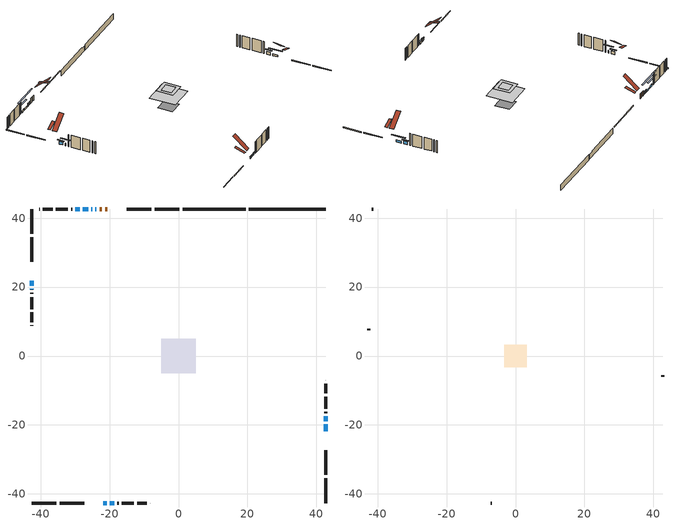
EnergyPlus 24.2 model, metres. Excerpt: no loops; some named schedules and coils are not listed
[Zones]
conditioned space
 floor adiabatic (AdiabaticFloorConstruction): -5.08,-5.08 -5.08,5.08 5.08,5.08 5.08,-5.08 z3.11
 floor foundation (Slab1 construction): -2.79,-2.79 -2.79,2.79 2.79,2.79 2.79,-2.79 z-1.59
 floor foundation (Slab1 construction 1): -2.53,-2.53 -2.53,2.53 2.53,2.53 2.53,-2.53 z-1.59
 wall outside (RimJoist1 construction): 0.25,42.64 -6.95,42.64 / -42.64,-42.64 -35.44,-42.64 / -42.64,42.64 -42.64,35.44 / 42.64,-42.64 42.64,-35.44 z0.67:0.97
 wall outside (RimJoist2 construction): -7.88,42.64 -15.08,42.64 / -34.51,-42.64 -27.31,-42.64 / -42.64,34.51 -42.64,27.31 / 42.64,-34.51 42.64,-27.31 z0.67:0.97
 wall outside (AdiabaticWallConstruction 1): -20.63,42.64 -21.3,42.64 / -22.23,42.64 -22.91,42.64 z0.67:2.7
 wall outside (AdiabaticWallConstruction): -23.83,42.64 -24.09,42.64 / -25.02,42.64 -25.28,42.64 z0.67:1.89; -42.64,21.77 -42.64,20.4 z0.67:1.81; -26.2,42.64 -27.73,42.64 z0.67:1.2; 42.64,-21.77 42.64,-19.84 / -21.77,-42.64 -20.8,-42.64 z0.67:1.43; -28.66,42.64 -29.88,42.64 / -19.88,-42.64 -18.65,-42.64 z0.67:1.53; -42.64,19.47 -42.64,19.29 z0.67:1.69; 42.64,-18.91 42.64,-17.49 z0.67:1.79
 wall outside (Wall1 construction): -30.81,42.64 -31.18,42.64 / -17.73,-42.64 -17.35,-42.64 / -42.64,18.36 -42.64,17.99 / 42.64,-16.56 42.64,-16.19 z0.67:5.55
 wall outside (Wall2 construction): -32.11,42.64 -35.61,42.64 / -16.42,-42.64 -12.93,-42.64 / -42.64,17.06 -42.64,13.57 / 42.64,-15.26 42.64,-11.76 z0.67:5.55
 wall outside (Wall3 construction): -36.53,42.64 -39.38,42.64 / -12,-42.64 -9.16,-42.64 / -42.64,12.64 -42.64,9.79 / 42.64,-10.83 42.64,-7.99 z0.67:5.55
 wall outside (Wall4 construction): -40.31,42.64 -40.4,42.64 / -8.23,-42.64 -8.13,-42.64 / -42.64,8.87 -42.64,8.77 / 42.64,-7.06 42.64,-6.97 z0.67:5.55
 wall foundation (FoundationWall1 construction): 42.64,42.64 20.39,42.64 z-1.59:0.67
 wall foundation (FoundationWall2 construction): 1.17,42.64,-1.59 1.17,42.64,0.67 17.63,42.64,0.67 17.63,42.64,0.23 19.46,42.64,0.23 19.46,42.64,-1.59
 window (WindowConstruction 7): -23.84,42.64 -24.09,42.64 z0.67:1.89
 window (WindowConstruction 6): -42.64,21.77 -42.64,20.4 z0.67:1.81
 window (WindowConstruction 8): -25.02,42.64 -25.28,42.64 z0.67:1.89
 window (WindowConstruction 9): -26.21,42.64 -27.73,42.64 z0.67:1.2
 window (WindowConstruction): 42.64,-21.77 42.64,-19.84 z0.67:1.43
 window (WindowConstruction 1): -28.66,42.64 -29.88,42.64 z0.67:1.53
 window (WindowConstruction 2): -21.77,-42.64 -20.8,-42.64 z0.67:1.43
 window (WindowConstruction 3): -42.64,19.47 -42.64,19.29 z0.67:1.68
 window (WindowConstruction 4): -19.87,-42.64 -18.66,-42.64 z0.67:1.53
 window (WindowConstruction 5): 42.64,-18.91 42.64,-17.49 z0.67:1.79
 door (Door): -20.63,42.64 -21.3,42.64 z0.67:2.7
 door (Door 1): -22.23,42.64 -22.91,42.64 z0.67:2.7
 ceiling adiabatic (AdiabaticFloorConstruction): 5.08,-5.08 5.08,5.08 -5.08,5.08 -5.08,-5.08 z3.11
attic - vented
 floor to conditioned space (Floor1 construction Reversed): -1.96,-1.96 -1.96,1.96 1.96,1.96 1.96,-1.96 z5.55
 floor to conditioned space (Floor2 construction Reversed): -3.2,-3.2 -3.2,3.2 3.2,3.2 3.2,-3.2 z5.55
 wall outside (Wall5 construction): -41.33,42.64 -41.71,42.64 / -7.2,-42.64 -6.82,-42.64 / -42.64,7.84 -42.64,7.46 / 42.64,-6.04 42.64,-5.66 z0.67:5.55
 roof outside (Roof1 construction): -17.02,42.64,5.55 -17.02,38.83,6.82 -16.01,38.83,6.82 -16.01,42.64,5.55; -25.38,-42.64,5.55 -25.38,-38.83,6.82 -26.38,-38.83,6.82 -26.38,-42.64,5.55; -42.64,25.38,5.55 -38.83,25.38,6.82 -38.83,26.38,6.82 -42.64,26.38,5.55; 42.64,-25.38,5.55 38.83,-25.38,6.82 38.83,-26.38,6.82 42.64,-26.38,5.55
 roof outside (Roof2 construction): -19.7,42.64,5.55 -19.7,37.26,10.03 -17.95,37.26,10.03 -17.95,42.64,5.55; -22.7,-42.64,5.55 -22.7,-37.26,10.03 -24.45,-37.26,10.03 -24.45,-42.64,5.55; -42.64,22.7,5.55 -37.26,22.7,10.03 -37.26,24.45,10.03 -42.64,24.45,5.55; 42.64,-22.7,5.55 37.26,-22.7,10.03 37.26,-24.45,10.03 42.64,-24.45,5.55
shading: -42.64,19.79 -42.64,22.38 -43.05,22.38 -43.05,19.79 z2.42; -32.35,42.64 -21.58,42.64 -21.58,43.05 -32.35,43.05 z5.82; 42.64,-18.01 42.64,-23.6 43.05,-23.6 43.05,-18.01 z3.26; -32.37,42.64 -26.17,42.64 -26.17,43.05 -32.37,43.05 z4.02; -20.65,-42.64 -21.92,-42.64 -21.92,-43.05 -20.65,-43.05 z1.58; -42.64,17.46 -42.64,21.3 -43.05,21.3 -43.05,17.46 z3.51; -18.51,-42.64 -20.02,-42.64 -20.02,-43.04 -18.51,-43.04 z1.68; 42.64,-16.88 42.64,-19.52 43.05,-19.52 43.05,-16.88 z2.4
[Building]
Building 1: Terrain=Suburbs
[Site:Location]
Timmins AP_ON: Latitude {deg}=48.57; Longitude {deg}=-81.38; Time Zone {hr}=-5; Elevation {m}=295; Keep Site Location Information=Yes
[Site:GroundTemperature:Shallow]
-4.08336, -6.83505, -7.05541, -5.74959, -0.50746, 4.71025, 9.23373, 12.0992, 12.3427, 10.0121, 5.60395, 0.54629
[Site:WaterMainsTemperature]
Calculation Method=Schedule; Temperature Schedule=mains temperature schedule
[Material] Roughness=Rough; Thermal Absorptance=0.9
Name | Thickness {m} | Conductivity {W/m-K} | Density {kg/m3} | Specific Heat {J/kg-K} | Solar Absorptance | Visible Absorptance
asphalt or fiberglass shingles | 0.00635 | 0.162714 | 1121.4 | 1465.45 | 0.4 | 0.4
ceiling loosefill ins | 0.254 | 0.0480833 | 16.02 | 1046.75 | 0.7 | 0.7
ceiling loosefill ins 1 | 0.0846667 | 0.0480833 | 16.02 | 1046.75 | 0.7 | 0.7
ceiling stud and cavity | 0.1397 | 0.0914023 | 65.682 | 1177.47 | 0.7 | 0.7
ceiling stud and cavity 1 | 0.1397 | 0.09942 | 65.682 | 1177.47 | 0.7 | 0.7
concrete 4.0 in. | 0.1016 | 1.803125 | 2242.8 | 837.4 | 0.7 | 0.7
concrete 8.0 in. | 0.2032 | 1.803125 | 2242.8 | 837.4 | 0.7 | 0.7
door material | 0.04445 | 0.188738 | 512.64 | 1214.23 | 0.7 | 0.7
exterior vertical ins | 0.0983923 | 0.029427 | 32.04 | 1214.23 | 0.7 | 0.7
exterior vertical ins 1 | 0.0330777 | 0.029427 | 32.04 | 1214.23 | 0.7 | 0.7
floor covering | 0.0127 | 0.0433444 | 54.468 | 1339.84 | 0.6 | 0.6
floor rigid ins; wall rigid ins 1 | 0.512978 | 0.029427 | 32.04 | 1214.23 | 0.7 | 0.7
floor stud and cavity | 0.1397 | 1.75129 | 37.0049 | 1207.88 | 0.7 | 0.7
furniture material conditioned space 1 | 0.1524 | 0.115458 | 640.8 | 1214.23 | 0.6 | 0.6
gypsum board | 0.0127 | 0.160291 | 801 | 837.4 | 0.6 | 0.6
gypsum board 1 | 0.0127 | 0.160291 | 801 | 837.4 | 0.7 | 0.7
osb sheathing 0.5 in. | 0.0127 | 0.115458 | 512.64 | 1214.23 | 0.7 | 0.7
osb sheathing 0.75 in. | 0.01905 | 0.115458 | 512.64 | 1214.23 | 0.7 | 0.7
osb sheathing 2.0 in. | 0.0508 | 0.115458 | 512.64 | 1214.23 | 0.7 | 0.7
rim joist stud and cavity | 0.0508 | 0.0782734 | 125.044 | 1163.47 | 0.6 | 0.6
rim joist stud and cavity 1 | 0.0508 | 0.0448274 | 125.044 | 1163.47 | 0.6 | 0.6
wall rigid ins | 0.051816 | 0.029427 | 32.04 | 1214.23 | 0.7 | 0.7
wall stud and cavity | 0.1397 | 0.123006 | 139.0536 | 1170.24 | 0.7 | 0.7
wall stud and cavity 1 | 0.1397 | 0.116675 | 139.0536 | 1170.24 | 0.7 | 0.7
wall stud and cavity 2 | 0.1397 | 0.117365 | 139.0536 | 1170.24 | 0.7 | 0.7
wall stud and cavity 3 | 0.1397 | 0.629714 | 139.0536 | 1170.24 | 0.7 | 0.7
wall stud and cavity 4 | 0.0889 | 6.9971 | 50.32683 | 1063.81 | 0.6 | 0.6
wall stud and cavity 5 | 0.0889 | 0.380278 | 52.3479 | 1209.89 | 0.7 | 0.7
wall stud and cavity 6 | 0.0889 | 0.391764 | 83.0341 | 1211.67 | 0.7 | 0.7
wood siding | 0.0254 | 0.102417 | 544.68 | 1172.36 | 0.4 | 0.4
wood siding 1 | 0.00254 | 0.102417 | 544.68 | 1172.36 | 0.4 | 0.4
wood siding 2; wood siding 3; wood siding 4 | 0.0254 | 0.102417 | 544.68 | 1172.36 | 0.7 | 0.7
[WindowMaterial:SimpleGlazingSystem]
Name | U-Factor {W/m2-K} | Solar Heat Gain Coefficient
WindowMaterial | 2.77143 | 0.49
WindowMaterial 1 | 2.77825 | 0.54
WindowMaterial 2 | 2.208742 | 0.37
WindowMaterial 3 | 2.77257 | 0.5
WindowMaterial 4 | 2.77143 | 0.5
WindowMaterial 5 | 4.7258 | 0.62
WindowMaterial 6 | 6.19924 | 0.51
WindowMaterial 7 | 2.839 | 0.42
[Construction]
AdiabaticFloorConstruction: floor stud and cavity, floor rigid ins, osb sheathing 0.75 in., floor covering
AdiabaticWallConstruction: wood siding 3, wall rigid ins 1, wall stud and cavity 5, gypsum board
AdiabaticWallConstruction 1: wood siding 4, wall rigid ins 1, wall stud and cavity 5, gypsum board
Door; Door 1: door material
Floor1 construction Reversed: gypsum board, ceiling stud and cavity, ceiling loosefill ins
Floor2 construction Reversed: gypsum board, ceiling stud and cavity 1, ceiling loosefill ins 1
FoundationWall1 construction; FoundationWall2 construction: concrete 8.0 in., gypsum board 1
furniture construction conditioned space 1: furniture material conditioned space 1
PartitionWallConstruction: gypsum board, wall stud and cavity 6, gypsum board
RimJoist1 construction: wood siding 2, osb sheathing 2.0 in., rim joist stud and cavity
RimJoist2 construction: wood siding 2, osb sheathing 2.0 in., rim joist stud and cavity 1
Roof1 construction; Roof2 construction: asphalt or fiberglass shingles
Slab1 construction; Slab1 construction 1: concrete 4.0 in.
Wall1 construction: wood siding, osb sheathing 0.5 in., wall stud and cavity, gypsum board
Wall2 construction: wood siding, osb sheathing 0.5 in., wall stud and cavity 1, gypsum board
Wall3 construction: wood siding, osb sheathing 0.5 in., wall stud and cavity 2, gypsum board
Wall4 construction: wood siding, wall rigid ins, osb sheathing 0.5 in., wall stud and cavity 3, gypsum board
Wall5 construction: wood siding 1, wall stud and cavity 4
WindowConstruction; WindowConstruction 2: WindowMaterial
WindowConstruction 1; WindowConstruction 4: WindowMaterial 1
WindowConstruction 3: WindowMaterial 2
WindowConstruction 5: WindowMaterial 3
WindowConstruction 6: WindowMaterial 4
WindowConstruction 7: WindowMaterial 5
WindowConstruction 8: WindowMaterial 6
WindowConstruction 9: WindowMaterial 7
[Zone] Multiplier=1; Part of Total Floor Area=Yes
Name | Volume {m3}
attic - vented | 35.3907
conditioned space | 339.1
[Space]
Name | Zone | Volume {m3}
attic - vented 1 | attic - vented | 35.3907
conditioned space 1 | conditioned space | 339.1
[ZoneInfiltration:EffectiveLeakageArea]
infil attic - vented 1: Zone or Space=attic - vented 1; Schedule=Always On Discrete; Effective Air Leakage Area {cm2}=2044; Stack Coefficient=0.000651128; Wind Coefficient=1.72406e-05
[ZoneMixing]
whole house fan mix: Zone or Space=attic - vented; Schedule=Always On Continuous; Design Flow Rate Calculation Method=Flow/Zone; Design Flow Rate {m3/s}=0; Source Zone or Space=conditioned space
[SurfaceProperty:ExposedFoundationPerimeter] Exposed Perimeter Calculation Method=TotalExposedPerimeter
Name | Total Exposed Perimeter {m}
Slab1 | 22.25
Slab1 1 | 18.288
[InternalMass] Zone or ZoneList=conditioned space; Space or SpaceList=conditioned space 1
Name | Construction | Surface Area {m2}
furniture mass conditioned space 1 | furniture construction conditioned space 1 | 63.8798
partition wall mass | PartitionWallConstruction | 159.699
[Lights]
interior lighting: Zone or ZoneList or Space or SpaceList=conditioned space 1; Schedule=interior lighting schedule; Design Level Calculation Method=LightingLevel; Lighting Level {W}=343.2; Return Air Fraction=0; Fraction Radiant=0.6; Fraction Visible=0.2; Fraction Replaceable=1
[People]
occupants: Zone or ZoneList or Space or SpaceList=conditioned space 1; Number of People Schedule=occupants schedule; Number of People Calculation Method=People; Number of People=3; Fraction Radiant=0.314171; Sensible Heat Fraction=0.56303; Activity Level Schedule=occupants activity schedule; Carbon Dioxide Generation Rate {m3/s-W}=0; Enable ASHRAE 55 Comfort Warnings=No; Mean Radiant Temperature Calculation Type=EnclosureAveraged
[ElectricEquipment] Zone or ZoneList or Space or SpaceList=conditioned space 1; Design Level Calculation Method=EquipmentLevel
Name | Schedule | Design Level {W} | Fraction Latent | Fraction Radiant | Fraction Lost
clothes dryer | clothes dryer schedule | 140.772 | 0.015 | 0.081 | 0.85
clothes washer | clothes washer schedule | 32.1985 | 0.03 | 0.162 | 0.7
cooking range | cooking range schedule | 215.147 | 0.08 | 0.432 | 0.2
dishwasher | dishwasher schedule | 66.8632 | 0.3 | 0.18 | 0.4
fridge | fridge schedule | 72.9452 | 0 | 0.6 | 0
mech vent house fan | mech vent house fan schedule | 0 | 0 | 0 | 1
mech vent house fan cfis | mech vent house fan cfis schedule | 0 | 0 | 0 | 0
misc plug loads | misc plug loads schedule | 494.7 | 0.045 | 0.513 | 0.1
whole house fan | Always On Discrete | 0 | 0 | 0 | 1
[OtherEquipment] Zone or ZoneList or Space or SpaceList=conditioned space 1; Design Level Calculation Method=EquipmentLevel
Name | Fuel Type | Schedule | Design Level {W} | Fraction Latent | Fraction Radiant | Fraction Lost
clothes dryer 1 | Electricity | clothes dryer schedule | 0 | 0.015 | 0.081 | 0.85
cooking range 1 | Electricity | cooking range schedule | 0 | 0.08 | 0.432 | 0.2
general water use latent | None | general water use schedule | 62.594 | 1 | 0 | 0
general water use sensible | None | general water use schedule | -61.6891 | 0 | 0.6 | 0
mech vent house fan latent load | None | Always On Discrete | 0 | 1 | 0 | 0
mech vent house fan sensible load | None | Always On Discrete | 0 | 0 | 0 | 0
water heater energy adjustment1 | Electricity | Always On Discrete | 0.01 | 0 | 0 | 1
[ZoneInfiltration:DesignFlowRate] Zone or ZoneList or Space or SpaceList=conditioned space 1; Schedule=Always On Discrete; Design Flow Rate Calculation Method=Flow/Zone; Design Flow Rate {m3/s}=0
infil flow; natural vent flow; whole house fan flow
[ZoneControl:Thermostat]
conditioned space Thermostat: Zone or ZoneList=conditioned space; Control Type Schedule=conditioned space Thermostat Schedule; Control 1=conditioned space temperature setpoint; Temperature Difference Between Cutout And Setpoint {deltaC}=0
[ThermostatSetpoint:DualSetpoint]
conditioned space temperature setpoint: Heating Setpoint Temperature Schedule=heating setpoint; Cooling Setpoint Temperature Schedule=cooling setpoint
[AirLoopHVAC:UnitarySystem]
unit heater unitary system: Control Type=Load; Controlling Zone or Thermostat Location=conditioned space; Dehumidification Control Type=None; Availability Schedule=Always On Discrete; Supply Fan=unit heater supply fan; Fan Placement=BlowThrough; Supply Air Fan Operating Mode Schedule=unit heater auto fan schedule; Heating Coil=unit heater htg coil; DX Heating Coil Sizing Ratio=1; Use DOAS DX Cooling Coil=No; Minimum Supply Air Temperature {C}=2; Latent Load Control=SensibleOnlyLoadControl; Cooling Supply Air Flow Rate Method=None; Heating Supply Air Flow Rate Method=SupplyAirFlowRate; Heating Supply Air Flow Rate {m3/s}=0.680076; No Load Supply Air Flow Rate Method=SupplyAirFlowRate; No Load Supply Air Flow Rate {m3/s}=0; No Load Supply Air Flow Rate Control Set To Low Speed=Yes; Maximum Supply Air Temperature {C}=48.8889; Maximum Outdoor Dry-Bulb Temperature for Supplemental Heater Operation {C}=21; Ancillary On-Cycle Electric Power {W}=0; Ancillary Off-Cycle Electric Power {W}=0
[Zone equipment]
conditioned space: unit heater unitary system
[Foundation:Kiva] Initial Indoor Air Temperature {C}=18; Wall Height Above Grade {m}=0.670011; Wall Depth Below Slab {m}=0.2032; Custom Block Depth 1 {m}=2.26; Custom Block X Position 1 {m}=0.2159; Custom Block Z Position 1 {m}=0
Name | Custom Block Material Name 1
Foundation Kiva 1 | exterior vertical ins
Foundation Kiva 2 | exterior vertical ins 1
[Foundation:Kiva:Settings]
Soil Conductivity {W/m-K}=0.849921; Soil Density {kg/m3}=1842.3; Soil Specific Heat {J/kg-K}=418.7; Ground Solar Absorptivity=0.9; Ground Thermal Absorptivity=0.9; Ground Surface Roughness {m}=0.03; Far-Field Width {m}=40; Deep-Ground Boundary Condition=ZeroFlux; Deep-Ground Depth {m}=40; Minimum Cell Dimension {m}=0.2; Maximum Cell Growth Coefficient=3; Simulation Timestep=Timestep
[Exterior:Lights]
exterior lighting: Schedule=exterior lighting schedule; Design Level {W}=75.6
[EnergyManagementSystem:Sensor] Output:Variable or Output:Meter Index Key=conditioned space
Name | Output:Variable or Output:Meter
conditioned_space_clg_unmet_s | Zone Cooling Setpoint Not Met Time
conditioned_space_htg_unmet_s | Zone Heating Setpoint Not Met Time
fridge_tin_s; tin_s; tin_s_1 | Zone Mean Air Temperature
tout_s | Zone Outdoor Air Drybulb Temperature
win_s | Zone Air Humidity Ratio
[Schedule:Constant]
Name | Hourly Value
Always On Continuous; mech vent house fan schedule; mech vent house fan cfis schedule; Always On Discrete | 1
occupants activity schedule | 117.228
fridge schedule; unit heater auto fan schedule | 0
[Schedule:Week:Daily]
interior lighting schedule Week Rule - Jan1-Jan27: interior lighting schedule day, interior lighting schedule day, interior lighting schedule day, interior lighting schedule day, interior lighting schedule day, interior lighting schedule day, interior lighting schedule day, interior lighting schedule default day, interior lighting schedule default day, interior lighting schedule default day, interior lighting schedule default day, interior lighting schedule default day
interior lighting schedule Week Rule - Jan28-Feb3: interior lighting schedule day, interior lighting schedule day, interior lighting schedule day, interior lighting schedule day, interior lighting schedule day 1, interior lighting schedule day 1, interior lighting schedule day 1, interior lighting schedule default day, interior lighting schedule default day, interior lighting schedule default day, interior lighting schedule default day, interior lighting schedule default day
interior lighting schedule Week Rule - Feb4-Feb24: interior lighting schedule day 1, interior lighting schedule day 1, interior lighting schedule day 1, interior lighting schedule day 1, interior lighting schedule day 1, interior lighting schedule day 1, interior lighting schedule day 1, interior lighting schedule default day, interior lighting schedule default day, interior lighting schedule default day, interior lighting schedule default day, interior lighting schedule default day
interior lighting schedule Week Rule - Feb25-Mar3: interior lighting schedule day 1, interior lighting schedule day 1, interior lighting schedule day 1, interior lighting schedule day 1, interior lighting schedule day 2, interior lighting schedule day 2, interior lighting schedule day 2, interior lighting schedule default day, interior lighting schedule default day, interior lighting schedule default day, interior lighting schedule default day, interior lighting schedule default day
interior lighting schedule Week Rule - Mar4-Mar31: interior lighting schedule day 2, interior lighting schedule day 2, interior lighting schedule day 2, interior lighting schedule day 2, interior lighting schedule day 2, interior lighting schedule day 2, interior lighting schedule day 2, interior lighting schedule default day, interior lighting schedule default day, interior lighting schedule default day, interior lighting schedule default day, interior lighting schedule default day
interior lighting schedule Week Rule - Apr1-Apr28: interior lighting schedule day 3, interior lighting schedule day 3, interior lighting schedule day 3, interior lighting schedule day 3, interior lighting schedule day 3, interior lighting schedule day 3, interior lighting schedule day 3, interior lighting schedule default day, interior lighting schedule default day, interior lighting schedule default day, interior lighting schedule default day, interior lighting schedule default day
interior lighting schedule Week Rule - Apr29-May5: interior lighting schedule day 3, interior lighting schedule day 3, interior lighting schedule day 4, interior lighting schedule day 4, interior lighting schedule day 4, interior lighting schedule day 4, interior lighting schedule day 4, interior lighting schedule default day, interior lighting schedule default day, interior lighting schedule default day, interior lighting schedule default day, interior lighting schedule default day
interior lighting schedule Week Rule - May6-May26: interior lighting schedule day 4, interior lighting schedule day 4, interior lighting schedule day 4, interior lighting schedule day 4, interior lighting schedule day 4, interior lighting schedule day 4, interior lighting schedule day 4, interior lighting schedule default day, interior lighting schedule default day, interior lighting schedule default day, interior lighting schedule default day, interior lighting schedule default day
interior lighting schedule Week Rule - May27-Jun2: interior lighting schedule day 4, interior lighting schedule day 4, interior lighting schedule day 4, interior lighting schedule day 4, interior lighting schedule day 4, interior lighting schedule day 5, interior lighting schedule day 5, interior lighting schedule default day, interior lighting schedule default day, interior lighting schedule default day, interior lighting schedule default day, interior lighting schedule default day
interior lighting schedule Week Rule - Jun3-Jun30: interior lighting schedule day 5, interior lighting schedule day 5, interior lighting schedule day 5, interior lighting schedule day 5, interior lighting schedule day 5, interior lighting schedule day 5, interior lighting schedule day 5, interior lighting schedule default day, interior lighting schedule default day, interior lighting schedule default day, interior lighting schedule default day, interior lighting schedule default day
interior lighting schedule Week Rule - Jul1-Jul28: interior lighting schedule day 6, interior lighting schedule day 6, interior lighting schedule day 6, interior lighting schedule day 6, interior lighting schedule day 6, interior lighting schedule day 6, interior lighting schedule day 6, interior lighting schedule default day, interior lighting schedule default day, interior lighting schedule default day, interior lighting schedule default day, interior lighting schedule default day
interior lighting schedule Week Rule - Jul29-Aug4: interior lighting schedule day 6, interior lighting schedule day 6, interior lighting schedule day 6, interior lighting schedule day 7, interior lighting schedule day 7, interior lighting schedule day 7, interior lighting schedule day 7, interior lighting schedule default day, interior lighting schedule default day, interior lighting schedule default day, interior lighting schedule default day, interior lighting schedule default day
interior lighting schedule Week Rule - Aug5-Aug25: interior lighting schedule day 7, interior lighting schedule day 7, interior lighting schedule day 7, interior lighting schedule day 7, interior lighting schedule day 7, interior lighting schedule day 7, interior lighting schedule day 7, interior lighting schedule default day, interior lighting schedule default day, interior lighting schedule default day, interior lighting schedule default day, interior lighting schedule default day
interior lighting schedule Week Rule - Aug26-Sep1: interior lighting schedule day 7, interior lighting schedule day 7, interior lighting schedule day 7, interior lighting schedule day 7, interior lighting schedule day 7, interior lighting schedule day 7, interior lighting schedule day 8, interior lighting schedule default day, interior lighting schedule default day, interior lighting schedule default day, interior lighting schedule default day, interior lighting schedule default day
interior lighting schedule Week Rule - Sep2-Sep29: interior lighting schedule day 8, interior lighting schedule day 8, interior lighting schedule day 8, interior lighting schedule day 8, interior lighting schedule day 8, interior lighting schedule day 8, interior lighting schedule day 8, interior lighting schedule default day, interior lighting schedule default day, interior lighting schedule default day, interior lighting schedule default day, interior lighting schedule default day
interior lighting schedule Week Rule - Sep30-Oct6: interior lighting schedule day 8, interior lighting schedule day 9, interior lighting schedule day 9, interior lighting schedule day 9, interior lighting schedule day 9, interior lighting schedule day 9, interior lighting schedule day 9, interior lighting schedule default day, interior lighting schedule default day, interior lighting schedule default day, interior lighting schedule default day, interior lighting schedule default day
interior lighting schedule Week Rule - Oct7-Oct27: interior lighting schedule day 9, interior lighting schedule day 9, interior lighting schedule day 9, interior lighting schedule day 9, interior lighting schedule day 9, interior lighting schedule day 9, interior lighting schedule day 9, interior lighting schedule default day, interior lighting schedule default day, interior lighting schedule default day, interior lighting schedule default day, interior lighting schedule default day
interior lighting schedule Week Rule - Oct28-Nov3: interior lighting schedule day 9, interior lighting schedule day 9, interior lighting schedule day 9, interior lighting schedule day 9, interior lighting schedule day 10, interior lighting schedule day 10, interior lighting schedule day 10, interior lighting schedule default day, interior lighting schedule default day, interior lighting schedule default day, interior lighting schedule default day, interior lighting schedule default day
interior lighting schedule Week Rule - Nov4-Nov24: interior lighting schedule day 10, interior lighting schedule day 10, interior lighting schedule day 10, interior lighting schedule day 10, interior lighting schedule day 10, interior lighting schedule day 10, interior lighting schedule day 10, interior lighting schedule default day, interior lighting schedule default day, interior lighting schedule default day, interior lighting schedule default day, interior lighting schedule default day
interior lighting schedule Week Rule - Nov25-Dec1: interior lighting schedule day 10, interior lighting schedule day 10, interior lighting schedule day 10, interior lighting schedule day 10, interior lighting schedule day 10, interior lighting schedule day 10, interior lighting schedule day 11, interior lighting schedule default day, interior lighting schedule default day, interior lighting schedule default day, interior lighting schedule default day, interior lighting schedule default day
interior lighting schedule Week Rule - Dec2-Dec31: interior lighting schedule day 11, interior lighting schedule day 11, interior lighting schedule day 11, interior lighting schedule day 11, interior lighting schedule day 11, interior lighting schedule day 11, interior lighting schedule day 11, interior lighting schedule default day, interior lighting schedule default day, interior lighting schedule default day, interior lighting schedule default day, interior lighting schedule default day
occupants schedule Week Rule - Jan1-Dec31: occupants schedule day, occupants schedule day, occupants schedule day, occupants schedule day, occupants schedule day, occupants schedule day, occupants schedule day, occupants schedule default day, occupants schedule default day, occupants schedule default day, occupants schedule default day, occupants schedule default day
clothes dryer schedule Week Rule - Jan1-Dec31: clothes dryer schedule day, clothes dryer schedule day, clothes dryer schedule day, clothes dryer schedule day, clothes dryer schedule day, clothes dryer schedule day, clothes dryer schedule day, clothes dryer schedule default day, clothes dryer schedule default day, clothes dryer schedule default day, clothes dryer schedule default day, clothes dryer schedule default day
clothes washer schedule Week Rule - Jan1-Dec31: clothes washer schedule day, clothes washer schedule day, clothes washer schedule day, clothes washer schedule day, clothes washer schedule day, clothes washer schedule day, clothes washer schedule day, clothes washer schedule default day, clothes washer schedule default day, clothes washer schedule default day, clothes washer schedule default day, clothes washer schedule default day
cooking range schedule Week Rule - Jan1-Dec31: cooking range schedule day, cooking range schedule day, cooking range schedule day, cooking range schedule day, cooking range schedule day, cooking range schedule day, cooking range schedule day, cooking range schedule default day, cooking range schedule default day, cooking range schedule default day, cooking range schedule default day, cooking range schedule default day
dishwasher schedule Week Rule - Jan1-Dec31: dishwasher schedule day, dishwasher schedule day, dishwasher schedule day, dishwasher schedule day, dishwasher schedule day, dishwasher schedule day, dishwasher schedule day, dishwasher schedule default day, dishwasher schedule default day, dishwasher schedule default day, dishwasher schedule default day, dishwasher schedule default day
misc plug loads schedule Week Rule - Jan1-Dec31: misc plug loads schedule day, misc plug loads schedule day, misc plug loads schedule day, misc plug loads schedule day, misc plug loads schedule day, misc plug loads schedule day, misc plug loads schedule day, misc plug loads schedule default day, misc plug loads schedule default day, misc plug loads schedule default day, misc plug loads schedule default day, misc plug loads schedule default day
general water use schedule Week Rule - Jan1-Dec31: general water use schedule day, general water use schedule day, general water use schedule day, general water use schedule day, general water use schedule day, general water use schedule day, general water use schedule day, general water use schedule default day, general water use schedule default day, general water use schedule default day, general water use schedule default day, general water use schedule default day
exterior lighting schedule Week Rule - Jan1-Jan27: exterior lighting schedule day, exterior lighting schedule day, exterior lighting schedule day, exterior lighting schedule day, exterior lighting schedule day, exterior lighting schedule day, exterior lighting schedule day, exterior lighting schedule default day, exterior lighting schedule default day, exterior lighting schedule default day, exterior lighting schedule default day, exterior lighting schedule default day
exterior lighting schedule Week Rule - Jan28-Feb3: exterior lighting schedule day, exterior lighting schedule day, exterior lighting schedule day, exterior lighting schedule day, exterior lighting schedule day 1, exterior lighting schedule day 1, exterior lighting schedule day 1, exterior lighting schedule default day, exterior lighting schedule default day, exterior lighting schedule default day, exterior lighting schedule default day, exterior lighting schedule default day
exterior lighting schedule Week Rule - Feb4-Feb24: exterior lighting schedule day 1, exterior lighting schedule day 1, exterior lighting schedule day 1, exterior lighting schedule day 1, exterior lighting schedule day 1, exterior lighting schedule day 1, exterior lighting schedule day 1, exterior lighting schedule default day, exterior lighting schedule default day, exterior lighting schedule default day, exterior lighting schedule default day, exterior lighting schedule default day
exterior lighting schedule Week Rule - Feb25-Mar3: exterior lighting schedule day 1, exterior lighting schedule day 1, exterior lighting schedule day 1, exterior lighting schedule day 1, exterior lighting schedule day 2, exterior lighting schedule day 2, exterior lighting schedule day 2, exterior lighting schedule default day, exterior lighting schedule default day, exterior lighting schedule default day, exterior lighting schedule default day, exterior lighting schedule default day
exterior lighting schedule Week Rule - Mar4-Mar31: exterior lighting schedule day 2, exterior lighting schedule day 2, exterior lighting schedule day 2, exterior lighting schedule day 2, exterior lighting schedule day 2, exterior lighting schedule day 2, exterior lighting schedule day 2, exterior lighting schedule default day, exterior lighting schedule default day, exterior lighting schedule default day, exterior lighting schedule default day, exterior lighting schedule default day
exterior lighting schedule Week Rule - Apr1-Apr28: exterior lighting schedule day 3, exterior lighting schedule day 3, exterior lighting schedule day 3, exterior lighting schedule day 3, exterior lighting schedule day 3, exterior lighting schedule day 3, exterior lighting schedule day 3, exterior lighting schedule default day, exterior lighting schedule default day, exterior lighting schedule default day, exterior lighting schedule default day, exterior lighting schedule default day
exterior lighting schedule Week Rule - Apr29-May5: exterior lighting schedule day 3, exterior lighting schedule day 3, exterior lighting schedule day 4, exterior lighting schedule day 4, exterior lighting schedule day 4, exterior lighting schedule day 4, exterior lighting schedule day 4, exterior lighting schedule default day, exterior lighting schedule default day, exterior lighting schedule default day, exterior lighting schedule default day, exterior lighting schedule default day
exterior lighting schedule Week Rule - May6-May26: exterior lighting schedule day 4, exterior lighting schedule day 4, exterior lighting schedule day 4, exterior lighting schedule day 4, exterior lighting schedule day 4, exterior lighting schedule day 4, exterior lighting schedule day 4, exterior lighting schedule default day, exterior lighting schedule default day, exterior lighting schedule default day, exterior lighting schedule default day, exterior lighting schedule default day
exterior lighting schedule Week Rule - May27-Jun2: exterior lighting schedule day 4, exterior lighting schedule day 4, exterior lighting schedule day 4, exterior lighting schedule day 4, exterior lighting schedule day 4, exterior lighting schedule day 5, exterior lighting schedule day 5, exterior lighting schedule default day, exterior lighting schedule default day, exterior lighting schedule default day, exterior lighting schedule default day, exterior lighting schedule default day
exterior lighting schedule Week Rule - Jun3-Jun30: exterior lighting schedule day 5, exterior lighting schedule day 5, exterior lighting schedule day 5, exterior lighting schedule day 5, exterior lighting schedule day 5, exterior lighting schedule day 5, exterior lighting schedule day 5, exterior lighting schedule default day, exterior lighting schedule default day, exterior lighting schedule default day, exterior lighting schedule default day, exterior lighting schedule default day
exterior lighting schedule Week Rule - Jul1-Jul28: exterior lighting schedule day 6, exterior lighting schedule day 6, exterior lighting schedule day 6, exterior lighting schedule day 6, exterior lighting schedule day 6, exterior lighting schedule day 6, exterior lighting schedule day 6, exterior lighting schedule default day, exterior lighting schedule default day, exterior lighting schedule default day, exterior lighting schedule default day, exterior lighting schedule default day
[Schedule:Year]
interior lighting schedule: interior lighting schedule Week Rule - Jan1-Jan27, 1, 1, 1, 27, interior lighting schedule Week Rule - Jan28-Feb3, 1, 28, 2, 3, interior lighting schedule Week Rule - Feb4-Feb24, 2, 4, 2, 24, interior lighting schedule Week Rule - Feb25-Mar3, 2, 25, 3, 3, interior lighting schedule Week Rule - Mar4-Mar31, 3, 4, 3, 31, interior lighting schedule Week Rule - Apr1-Apr28, 4, 1, 4, 28, interior lighting schedule Week Rule - Apr29-May5, 4, 29, 5, 5, interior lighting schedule Week Rule - May6-May26, 5, 6, 5, 26, interior lighting schedule Week Rule - May27-Jun2, 5, 27, 6, 2, interior lighting schedule Week Rule - Jun3-Jun30, 6, 3, 6, 30, interior lighting schedule Week Rule - Jul1-Jul28, 7, 1, 7, 28, interior lighting schedule Week Rule - Jul29-Aug4, 7, 29, 8, 4, interior lighting schedule Week Rule - Aug5-Aug25, 8, 5, 8, 25, interior lighting schedule Week Rule - Aug26-Sep1, 8, 26, 9, 1, interior lighting schedule Week Rule - Sep2-Sep29, 9, 2, 9, 29, interior lighting schedule Week Rule - Sep30-Oct6, 9, 30, 10, 6, interior lighting schedule Week Rule - Oct7-Oct27, 10, 7, 10, 27, interior lighting schedule Week Rule - Oct28-Nov3, 10, 28, 11, 3, interior lighting schedule Week Rule - Nov4-Nov24, 11, 4, 11, 24, interior lighting schedule Week Rule - Nov25-Dec1, 11, 25, 12, 1, interior lighting schedule Week Rule - Dec2-Dec31, 12, 2, 12, 31
occupants schedule: occupants schedule Week Rule - Jan1-Dec31, 1, 1, 12, 31
clothes dryer schedule: clothes dryer schedule Week Rule - Jan1-Dec31, 1, 1, 12, 31
clothes washer schedule: clothes washer schedule Week Rule - Jan1-Dec31, 1, 1, 12, 31
cooking range schedule: cooking range schedule Week Rule - Jan1-Dec31, 1, 1, 12, 31
dishwasher schedule: dishwasher schedule Week Rule - Jan1-Dec31, 1, 1, 12, 31
misc plug loads schedule: misc plug loads schedule Week Rule - Jan1-Dec31, 1, 1, 12, 31
general water use schedule: general water use schedule Week Rule - Jan1-Dec31, 1, 1, 12, 31
exterior lighting schedule: exterior lighting schedule Week Rule - Jan1-Jan27, 1, 1, 1, 27, exterior lighting schedule Week Rule - Jan28-Feb3, 1, 28, 2, 3, exterior lighting schedule Week Rule - Feb4-Feb24, 2, 4, 2, 24, exterior lighting schedule Week Rule - Feb25-Mar3, 2, 25, 3, 3, exterior lighting schedule Week Rule - Mar4-Mar31, 3, 4, 3, 31, exterior lighting schedule Week Rule - Apr1-Apr28, 4, 1, 4, 28, exterior lighting schedule Week Rule - Apr29-May5, 4, 29, 5, 5, exterior lighting schedule Week Rule - May6-May26, 5, 6, 5, 26, exterior lighting schedule Week Rule - May27-Jun2, 5, 27, 6, 2, exterior lighting schedule Week Rule - Jun3-Jun30, 6, 3, 6, 30, exterior lighting schedule Week Rule - Jul1-Jul28, 7, 1, 7, 28, exterior lighting schedule Week Rule - Jul29-Aug4, 7, 29, 8, 4, exterior lighting schedule Week Rule - Aug5-Aug25, 8, 5, 8, 25, exterior lighting schedule Week Rule - Aug26-Sep1, 8, 26, 9, 1, exterior lighting schedule Week Rule - Sep2-Sep29, 9, 2, 9, 29, exterior lighting schedule Week Rule - Sep30-Oct6, 9, 30, 10, 6, exterior lighting schedule Week Rule - Oct7-Oct27, 10, 7, 10, 27, exterior lighting schedule Week Rule - Oct28-Nov3, 10, 28, 11, 3, exterior lighting schedule Week Rule - Nov4-Nov24, 11, 4, 11, 24, exterior lighting schedule Week Rule - Nov25-Dec1, 11, 25, 12, 1, exterior lighting schedule Week Rule - Dec2-Dec31, 12, 2, 12, 31
[Schedule:Compact]
conditioned space Thermostat Schedule: Through: 12/31, For: AllDays, Until: 24:00, 4
mains temperature schedule: Through: 01/01, For: AllDays, Until: 24:00, 2.53056, Through: 01/02, For: AllDays, Until: 24:00, 2.44778, Through: 01/03, For: AllDays, Until: 24:00, 2.36611, Through: 01/04, For: AllDays, Until: 24:00, 2.28556, Through: 01/05, For: AllDays, Until: 24:00, 2.20611, Through: 01/06, For: AllDays, Until: 24:00, 2.12778, Through: 01/07, For: AllDays, Until: 24:00, 2.05056, Through: 01/08, For: AllDays, Until: 24:00, 1.97444, Through: 01/09, For: AllDays, Until: 24:00, 1.89889, Through: 01/10, For: AllDays, Until: 24:00, 1.825, Through: 01/11, For: AllDays, Until: 24:00, 1.75222, Through: 01/12, For: AllDays, Until: 24:00, 1.68056, Through: 01/13, For: AllDays, Until: 24:00, 1.61056, Through: 01/14, For: AllDays, Until: 24:00, 1.54167, Through: 01/15, For: AllDays, Until: 24:00, 1.47333, Through: 01/16, For: AllDays, Until: 24:00, 1.40722, Through: 01/17, For: AllDays, Until: 24:00, 1.34167, Through: 01/18, For: AllDays, Until: 24:00, 1.27778, Through: 01/19, For: AllDays, Until: 24:00, 1.21556, Through: 01/20, For: AllDays, Until: 24:00, 1.15444, Through: 01/21, For: AllDays, Until: 24:00, 1.09444, Through: 01/22, For: AllDays, Until: 24:00, 1.03611, Through: 01/23, For: AllDays, Until: 24:00, 0.978889, Through: 01/24, For: AllDays, Until: 24:00, 0.923333, Through: 01/25, For: AllDays, Until: 24:00, 0.869444, Through: 01/26, For: AllDays, Until: 24:00, 0.816667, Through: 01/27, For: AllDays, Until: 24:00, 0.765556, Through: 01/28, For: AllDays, Until: 24:00, 0.715556, Through: 01/29, For: AllDays, Until: 24:00, 0.667778, Through: 01/30, For: AllDays, Until: 24:00, 0.621111, Through: 01/31, For: AllDays, Until: 24:00, 0.576111, Through: 02/01, For: AllDays, Until: 24:00, 0.532222, Through: 02/02, For: AllDays, Until: 24:00, 0.490556, Through: 02/03, For: AllDays, Until: 24:00, 0.45, Through: 02/04, For: AllDays, Until: 24:00, 0.411111, Through: 02/05, For: AllDays, Until: 24:00, 0.373889, Through: 02/06, For: AllDays, Until: 24:00, 0.338333, Through: 02/07, For: AllDays, Until: 24:00, 0.304444, Through: 02/08, For: AllDays, Until: 24:00, 0.272222, Through: 02/09, For: AllDays, Until: 24:00, 0.241667, Through: 02/10, For: AllDays, Until: 24:00, 0.212222, Through: 02/11, For: AllDays, Until: 24:00, 0.185, Through: 02/12, For: AllDays, Until: 24:00, 0.159444, Through: 02/13, For: AllDays, Until: 24:00, 0.135556, Through: 02/14, For: AllDays, Until: 24:00, 0.112778, Through: 02/15, For: AllDays, Until: 24:00, 0.0922222, Through: 02/16, For: AllDays, Until: 24:00, 0.0733333, Through: 02/17, For: AllDays, Until: 24:00, 0.0561111, Through: 02/18, For: AllDays, Until: 24:00, 0.0405556, Through: 02/19, For: AllDays, Until: 24:00, 0.0266667, Through: 02/20, For: AllDays, Until: 24:00, 0.0144444, Through: 02/21, For: AllDays, Until: 24:00, 0.00444444, Through: 02/22, For: AllDays, Until: 24:00, 0, Through: 02/23, For: AllDays, Until: 24:00, 0, Through: 02/24, For: AllDays, Until: 24:00, 0, Through: 02/25, For: AllDays, Until: 24:00, 0, Through: 02/26, For: AllDays, Until: 24:00, 0, Through: 02/27, For: AllDays, Until: 24:00, 0, Through: 02/28, For: AllDays, Until: 24:00, 0, Through: 03/01, For: AllDays, Until: 24:00, 0, Through: 03/02, For: AllDays, Until: 24:00, 0, Through: 03/03, For: AllDays, Until: 24:00, 0, Through: 03/04, For: AllDays, Until: 24:00, 0.00388889, Through: 03/05, For: AllDays, Until: 24:00, 0.0138889, Through: 03/06, For: AllDays, Until: 24:00, 0.0261111, Through: 03/07, For: AllDays, Until: 24:00, 0.04, Through: 03/08, For: AllDays, Until: 24:00, 0.0555556, Through: 03/09, For: AllDays, Until: 24:00, 0.0727778, Through: 03/10, For: AllDays, Until: 24:00, 0.0916667, Through: 03/11, For: AllDays, Until: 24:00, 0.112222, Through: 03/12, For: AllDays, Until: 24:00, 0.134444, Through: 03/13, For: AllDays, Until: 24:00, 0.158333, Through: 03/14, For: AllDays, Until: 24:00, 0.183889, Through: 03/15, For: AllDays, Until: 24:00, 0.211111, Through: 03/16, For: AllDays, Until: 24:00, 0.24, Through: 03/17, For: AllDays, Until: 24:00, 0.270556, Through: 03/18, For: AllDays, Until: 24:00, 0.302778, Through: 03/19, For: AllDays, Until: 24:00, 0.336667, Through: 03/20, For: AllDays, Until: 24:00, 0.372222, Through: 03/21, For: AllDays, Until: 24:00, 0.409444, Through: 03/22, For: AllDays, Until: 24:00, 0.448333, Through: 03/23, For: AllDays, Until: 24:00, 0.488333, Through: 03/24, For: AllDays, Until: 24:00, 0.530556, Through: 03/25, For: AllDays, Until: 24:00, 0.573889, Through: 03/26, For: AllDays, Until: 24:00, 0.618889, Through: 03/27, For: AllDays, Until: 24:00, 0.665556, Through: 03/28, For: AllDays, Until: 24:00, 0.713333, Through: 03/29, For: AllDays, Until: 24:00, 0.763333, Through: 03/30, For: AllDays, Until: 24:00, 0.813889, Through: 03/31, For: AllDays, Until: 24:00, 0.866667, Through: 04/01, For: AllDays, Until: 24:00, 0.920556, Through: 04/02, For: AllDays, Until: 24:00, 0.976111, Through: 04/03, For: AllDays, Until: 24:00, 1.03333, Through: 04/04, For: AllDays, Until: 24:00, 1.09167, Through: 04/05, For: AllDays, Until: 24:00, 1.15111, Through: 04/06, For: AllDays, Until: 24:00, 1.21222, Through: 04/07, For: AllDays, Until: 24:00, 1.275, Through: 04/08, For: AllDays, Until: 24:00, 1.33889, Through: 04/09, For: AllDays, Until: 24:00, 1.40389, Through: 04/10, For: AllDays, Until: 24:00, 1.47056, Through: 04/11, For: AllDays, Until: 24:00, 1.53833, Through: 04/12, For: AllDays, Until: 24:00, 1.60722, Through: 04/13, For: AllDays, Until: 24:00, 1.67722, Through: 04/14, For: AllDays, Until: 24:00, 1.74889, Through: 04/15, For: AllDays, Until: 24:00, 1.82167, Through: 04/16, For: AllDays, Until: 24:00, 1.89556, Through: 04/17, For: AllDays, Until: 24:00, 1.97056, Through: 04/18, For: AllDays, Until: 24:00, 2.04667, Through: 04/19, For: AllDays, Until: 24:00, 2.12389, Through: 04/20, For: AllDays, Until: 24:00, 2.20222, Through: 04/21, For: AllDays, Until: 24:00, 2.28167, Through: 04/22, For: AllDays, Until: 24:00, 2.36222, Through: 04/23, For: AllDays, Until: 24:00, 2.44389, Through: 04/24, For: AllDays, Until: 24:00, 2.52667, Through: 04/25, For: AllDays, Until: 24:00, 2.61, Through: 04/26, For: AllDays, Until: 24:00, 2.69444, Through: 04/27, For: AllDays, Until: 24:00, 2.78, Through: 04/28, For: AllDays, Until: 24:00, 2.86611, Through: 04/29, For: AllDays, Until: 24:00, 2.95333, Through: 04/30, For: AllDays, Until: 24:00, 3.04167, Through: 05/01, For: AllDays, Until: 24:00, 3.13056, Through: 05/02, For: AllDays, Until: 24:00, 3.22, Through: 05/03, For: AllDays, Until: 24:00, 3.31056, Through: 05/04, For: AllDays, Until: 24:00, 3.40167, Through: 05/05, For: AllDays, Until: 24:00, 3.49333, Through: 05/06, For: AllDays, Until: 24:00, 3.58611, Through: 05/07, For: AllDays, Until: 24:00, 3.67889, Through: 05/08, For: AllDays, Until: 24:00, 3.77278, Through: 05/09, For: AllDays, Until: 24:00, 3.86722, Through: 05/10, For: AllDays, Until: 24:00, 3.96278, Through: 05/11, For: AllDays, Until: 24:00, 4.05833, Through: 05/12, For: AllDays, Until: 24:00, 4.15444, Through: 05/13, For: AllDays, Until: 24:00, 4.25056, Through: 05/14, For: AllDays, Until: 24:00, 4.34778, Through: 05/15, For: AllDays, Until: 24:00, 4.44556, Through: 05/16, For: AllDays, Until: 24:00, 4.54333, Through: 05/17, For: AllDays, Until: 24:00, 4.64167, Through: 05/18, For: AllDays, Until: 24:00, 4.74, Through: 05/19, For: AllDays, Until: 24:00, 4.83944, Through: 05/20, For: AllDays, Until: 24:00, 4.93833, Through: 05/21, For: AllDays, Until: 24:00, 5.03778, Through: 05/22, For: AllDays, Until: 24:00, 5.13778, Through: 05/23, For: AllDays, Until: 24:00, 5.23778, Through: 05/24, For: AllDays, Until: 24:00, 5.33778, Through: 05/25, For: AllDays, Until: 24:00, 5.43778, Through: 05/26, For: AllDays, Until: 24:00, 5.53833, Through: 05/27, For: AllDays, Until: 24:00, 5.63889, Through: 05/28, For: AllDays, Until: 24:00, 5.73944, Through: 05/29, For: AllDays, Until: 24:00, 5.84, Through: 05/30, For: AllDays, Until: 24:00, 5.94056, Through: 05/31, For: AllDays, Until: 24:00, 6.04111, Through: 06/01, For: AllDays, Until: 24:00, 6.14111, Through: 06/02, For: AllDays, Until: 24:00, 6.24167, Through: 06/03, For: AllDays, Until: 24:00, 6.34167, Through: 06/04, For: AllDays, Until: 24:00, 6.44167, Through: 06/05, For: AllDays, Until: 24:00, 6.54167, Through: 06/06, For: AllDays, Until: 24:00, 6.64167, Through: 06/07, For: AllDays, Until: 24:00, 6.74111, Through: 06/08, For: AllDays, Until: 24:00, 6.84, Through: 06/09, For: AllDays, Until: 24:00, 6.93889, Through: 06/10, For: AllDays, Until: 24:00, 7.03722, Through: 06/11, For: AllDays, Until: 24:00, 7.13556, Through: 06/12, For: AllDays, Until: 24:00, 7.23333, Through: 06/13, For: AllDays, Until: 24:00, 7.33056, Through: 06/14, For: AllDays, Until: 24:00, 7.42722, Through: 06/15, For: AllDays, Until: 24:00, 7.52389, Through: 06/16, For: AllDays, Until: 24:00, 7.62, Through: 06/17, For: AllDays, Until: 24:00, 7.715, Through: 06/18, For: AllDays, Until: 24:00, 7.81, Through: 06/19, For: AllDays, Until: 24:00, 7.90444, Through: 06/20, For: AllDays, Until: 24:00, 7.99778, Through: 06/21, For: AllDays, Until: 24:00, 8.09056, Through: 06/22, For: AllDays, Until: 24:00, 8.18333, Through: 06/23, For: AllDays, Until: 24:00, 8.27444, Through: 06/24, For: AllDays, Until: 24:00, 8.36556, Through: 06/25, For: AllDays, Until: 24:00, 8.45556, Through: 06/26, For: AllDays, Until: 24:00, 8.545, Through: 06/27, For: AllDays, Until: 24:00, 8.63333, Through: 06/28, For: AllDays, Until: 24:00, 8.72111, Through: 06/29, For: AllDays, Until: 24:00, 8.80778, Through: 06/30, For: AllDays, Until: 24:00, 8.89389, Through: 07/01, For: AllDays, Until: 24:00, 8.97889, Through: 07/02, For: AllDays, Until: 24:00, 9.06333, Through: 07/03, For: AllDays, Until: 24:00, 9.14611, Through: 07/04, For: AllDays, Until: 24:00, 9.22833, Through: 07/05, For: AllDays, Until: 24:00, 9.30944, Through: 07/06, For: AllDays, Until: 24:00, 9.38944, Through: 07/07, For: AllDays, Until: 24:00, 9.46889, Through: 07/08, For: AllDays, Until: 24:00, 9.54667, Through: 07/09, For: AllDays, Until: 24:00, 9.62333, Through: 07/10, For: AllDays, Until: 24:00, 9.69944, Through: 07/11, For: AllDays, Until: 24:00, 9.77389, Through: 07/12, For: AllDays, Until: 24:00, 9.84722, Through: 07/13, For: AllDays, Until: 24:00, 9.91944, Through: 07/14, For: AllDays, Until: 24:00, 9.99056, Through: 07/15, For: AllDays, Until: 24:00, 10.0606, Through: 07/16, For: AllDays, Until: 24:00, 10.1289, Through: 07/17, For: AllDays, Until: 24:00, 10.1961, Through: 07/18, For: AllDays, Until: 24:00, 10.2622, Through: 07/19, For: AllDays, Until: 24:00, 10.3267, Through: 07/20, For: AllDays, Until: 24:00, 10.39, Through: 07/21, For: AllDays, Until: 24:00, 10.4517, Through: 07/22, For: AllDays, Until: 24:00, 10.5128, Through: 07/23, For: AllDays, Until: 24:00, 10.5717, Through: 07/24, For: AllDays, Until: 24:00, 10.6294, Through: 07/25, For: AllDays, Until: 24:00, 10.6861, Through: 07/26, For: AllDays, Until: 24:00, 10.7406, Through: 07/27, For: AllDays, Until: 24:00, 10.7944, Through: 07/28, For: AllDays, Until: 24:00, 10.8461, Through: 07/29, For: AllDays, Until: 24:00, 10.8967, Through: 07/30, For: AllDays, Until: 24:00, 10.9456, Through: 07/31, For: AllDays, Until: 24:00, 10.9933, Through: 08/01, For: AllDays, Until: 24:00, 11.0389, Through: 08/02, For: AllDays, Until: 24:00, 11.0833, Through: 08/03, For: AllDays, Until: 24:00, 11.1261, Through: 08/04, For: AllDays, Until: 24:00, 11.1678, Through: 08/05, For: AllDays, Until: 24:00, 11.2072, Through: 08/06, For: AllDays, Until: 24:00, 11.2456, Through: 08/07, For: AllDays, Until: 24:00, 11.2817, Through: 08/08, For: AllDays, Until: 24:00, 11.3167, Through: 08/09, For: AllDays, Until: 24:00, 11.35, Through: 08/10, For: AllDays, Until: 24:00, 11.3817, Through: 08/11, For: AllDays, Until: 24:00, 11.4117, Through: 08/12, For: AllDays, Until: 24:00, 11.44, Through: 08/13, For: AllDays, Until: 24:00, 11.4667, Through: 08/14, For: AllDays, Until: 24:00, 11.4917, Through: 08/15, For: AllDays, Until: 24:00, 11.5144, Through: 08/16, For: AllDays, Until: 24:00, 11.5361, Through: 08/17, For: AllDays, Until: 24:00, 11.5561, Through: 08/18, For: AllDays, Until: 24:00, 11.5744, Through: 08/19, For: AllDays, Until: 24:00, 11.5911, Through: 08/20, For: AllDays, Until: 24:00, 11.6056, Through: 08/21, For: AllDays, Until: 24:00, 11.6189, Through: 08/22, For: AllDays, Until: 24:00, 11.63, Through: 08/23, For: AllDays, Until: 24:00, 11.64, Through: 08/24, For: AllDays, Until: 24:00, 11.6478, Through: 08/25, For: AllDays, Until: 24:00, 11.6539, Through: 08/26, For: AllDays, Until: 24:00, 11.6583, Through: 08/27, For: AllDays, Until: 24:00, 11.6611, Through: 08/28, For: AllDays, Until: 24:00, 11.6622, Through: 08/29, For: AllDays, Until: 24:00, 11.6611, Through: 08/30, For: AllDays, Until: 24:00, 11.6589, Through: 08/31, For: AllDays, Until: 24:00, 11.6544, Through: 09/01, For: AllDays, Until: 24:00, 11.6489, Through: 09/02, For: AllDays, Until: 24:00, 11.6411, Through: 09/03, For: AllDays, Until: 24:00, 11.6317, Through: 09/04, For: AllDays, Until: 24:00, 11.6206, Through: 09/05, For: AllDays, Until: 24:00, 11.6078, Through: 09/06, For: AllDays, Until: 24:00, 11.5933, Through: 09/07, For: AllDays, Until: 24:00, 11.5772, Through: 09/08, For: AllDays, Until: 24:00, 11.5594, Through: 09/09, For: AllDays, Until: 24:00, 11.5394, Through: 09/10, For: AllDays, Until: 24:00, 11.5183, Through: 09/11, For: AllDays, Until: 24:00, 11.495, Through: 09/12, For: AllDays, Until: 24:00, 11.4706, Through: 09/13, For: AllDays, Until: 24:00, 11.4444, Through: 09/14, For: AllDays, Until: 24:00, 11.4161, Through: 09/15, For: AllDays, Until: 24:00, 11.3867, Through: 09/16, For: AllDays, Until: 24:00, 11.355, Through: 09/17, For: AllDays, Until: 24:00, 11.3222, Through: 09/18, For: AllDays, Until: 24:00, 11.2878, Through: 09/19, For: AllDays, Until: 24:00, 11.2511, Through: 09/20, For: AllDays, Until: 24:00, 11.2133, Through: 09/21, For: AllDays, Until: 24:00, 11.1739, Through: 09/22, For: AllDays, Until: 24:00, 11.1333, Through: 09/23, For: AllDays, Until: 24:00, 11.0906, Through: 09/24, For: AllDays, Until: 24:00, 11.0461, Through: 09/25, For: AllDays, Until: 24:00, 11.0006, Through: 09/26, For: AllDays, Until: 24:00, 10.9533, Through: 09/27, For: AllDays, Until: 24:00, 10.9044, Through: 09/28, For: AllDays, Until: 24:00, 10.8544, Through: 09/29, For: AllDays, Until: 24:00, 10.8028, Through: 09/30, For: AllDays, Until: 24:00, 10.7494, Through: 10/01, For: AllDays, Until: 24:00, 10.6944, Through: 10/02, For: AllDays, Until: 24:00, 10.6383, Through: 10/03, For: AllDays, Until: 24:00, 10.5811, Through: 10/04, For: AllDays, Until: 24:00, 10.5222, Through: 10/05, For: AllDays, Until: 24:00, 10.4617, Through: 10/06, For: AllDays, Until: 24:00, 10.4, Through: 10/07, For: AllDays, Until: 24:00, 10.3367, Through: 10/08, For: AllDays, Until: 24:00, 10.2722, Through: 10/09, For: AllDays, Until: 24:00, 10.2067, Through: 10/10, For: AllDays, Until: 24:00, 10.1394, Through: 10/11, For: AllDays, Until: 24:00, 10.0711, Through: 10/12, For: AllDays, Until: 24:00, 10.0017, Through: 10/13, For: AllDays, Until: 24:00, 9.93111, Through: 10/14, For: AllDays, Until: 24:00, 9.85889, Through: 10/15, For: AllDays, Until: 24:00, 9.78556, Through: 10/16, For: AllDays, Until: 24:00, 9.71111, Through: 10/17, For: AllDays, Until: 24:00, 9.63556, Through: 10/18, For: AllDays, Until: 24:00, 9.55889, Through: 10/19, For: AllDays, Until: 24:00, 9.48111, Through: 10/20, For: AllDays, Until: 24:00, 9.40222, Through: 10/21, For: AllDays, Until: 24:00, 9.32222, Through: 10/22, For: AllDays, Until: 24:00, 9.24167, Through: 10/23, For: AllDays, Until: 24:00, 9.15944, Through: 10/24, For: AllDays, Until: 24:00, 9.07667, Through: 10/25, For: AllDays, Until: 24:00, 8.99222, Through: 10/26, For: AllDays, Until: 24:00, 8.90778, Through: 10/27, For: AllDays, Until: 24:00, 8.82167, Through: 10/28, For: AllDays, Until: 24:00, 8.735, Through: 10/29, For: AllDays, Until: 24:00, 8.64778, Through: 10/30, For: AllDays, Until: 24:00, 8.55889, Through: 10/31, For: AllDays, Until: 24:00, 8.47, Through: 11/01, For: AllDays, Until: 24:00, 8.38, Through: 11/02, For: AllDays, Until: 24:00, 8.28944, Through: 11/03, For: AllDays, Until: 24:00, 8.19778, Through: 11/04, For: AllDays, Until: 24:00, 8.10556, Through: 11/05, For: AllDays, Until: 24:00, 8.01278, Through: 11/06, For: AllDays, Until: 24:00, 7.91944, Through: 11/07, For: AllDays, Until: 24:00, 7.825, Through: 11/08, For: AllDays, Until: 24:00, 7.73056, Through: 11/09, For: AllDays, Until: 24:00, 7.635, Through: 11/10, For: AllDays, Until: 24:00, 7.53944, Through: 11/11, For: AllDays, Until: 24:00, 7.44278, Through: 11/12, For: AllDays, Until: 24:00, 7.34611, Through: 11/13, For: AllDays, Until: 24:00, 7.24889, Through: 11/14, For: AllDays, Until: 24:00, 7.15111, Through: 11/15, For: AllDays, Until: 24:00, 7.05278, Through: 11/16, For: AllDays, Until: 24:00, 6.95444, Through: 11/17, For: AllDays, Until: 24:00, 6.85556, Through: 11/18, For: AllDays, Until: 24:00, 6.75667, Through: 11/19, For: AllDays, Until: 24:00, 6.65722, Through: 11/20, For: AllDays, Until: 24:00, 6.55778, Through: 11/21, For: AllDays, Until: 24:00, 6.45778, Through: 11/22, For: AllDays, Until: 24:00, 6.35778, Through: 11/23, For: AllDays, Until: 24:00, 6.25778, Through: 11/24, For: AllDays, Until: 24:00, 6.15722, Through: 11/25, For: AllDays, Until: 24:00, 6.05722, Through: 11/26, For: AllDays, Until: 24:00, 5.95667, Through: 11/27, For: AllDays, Until: 24:00, 5.85611, Through: 11/28, For: AllDays, Until: 24:00, 5.75556, Through: 11/29, For: AllDays, Until: 24:00, 5.655, Through: 11/30, For: AllDays, Until: 24:00, 5.55444, Through: 12/01, For: AllDays, Until: 24:00, 5.45389, Through: 12/02, For: AllDays, Until: 24:00, 5.35389, Through: 12/03, For: AllDays, Until: 24:00, 5.25389, Through: 12/04, For: AllDays, Until: 24:00, 5.15389, Through: 12/05, For: AllDays, Until: 24:00, 5.05389, Through: 12/06, For: AllDays, Until: 24:00, 4.95444, Through: 12/07, For: AllDays, Until: 24:00, 4.855, Through: 12/08, For: AllDays, Until: 24:00, 4.75611, Through: 12/09, For: AllDays, Until: 24:00, 4.65722, Through: 12/10, For: AllDays, Until: 24:00, 4.55889, Through: 12/11, For: AllDays, Until: 24:00, 4.46111, Through: 12/12, For: AllDays, Until: 24:00, 4.36333, Through: 12/13, For: AllDays, Until: 24:00, 4.26611, Through: 12/14, For: AllDays, Until: 24:00, 4.16944, Through: 12/15, For: AllDays, Until: 24:00, 4.07333, Through: 12/16, For: AllDays, Until: 24:00, 3.97778, Through: 12/17, For: AllDays, Until: 24:00, 3.88278, Through: 12/18, For: AllDays, Until: 24:00, 3.78778, Through: 12/19, For: AllDays, Until: 24:00, 3.69389, Through: 12/20, For: AllDays, Until: 24:00, 3.60056, Through: 12/21, For: AllDays, Until: 24:00, 3.50833, Through: 12/22, For: AllDays, Until: 24:00, 3.41611, Through: 12/23, For: AllDays, Until: 24:00, 3.325, Through: 12/24, For: AllDays, Until: 24:00, 3.23444, Through: 12/25, For: AllDays, Until: 24:00, 3.14444, Through: 12/26, For: AllDays, Until: 24:00, 3.05556, Through: 12/27, For: AllDays, Until: 24:00, 2.96722, Through: 12/28, For: AllDays, Until: 24:00, 2.88, Through: 12/29, For: AllDays, Until: 24:00, 2.79389, Through: 12/30, For: AllDays, Until: 24:00, 2.70833, Through: 12/31, For: AllDays, Until: 24:00, 2.62333
